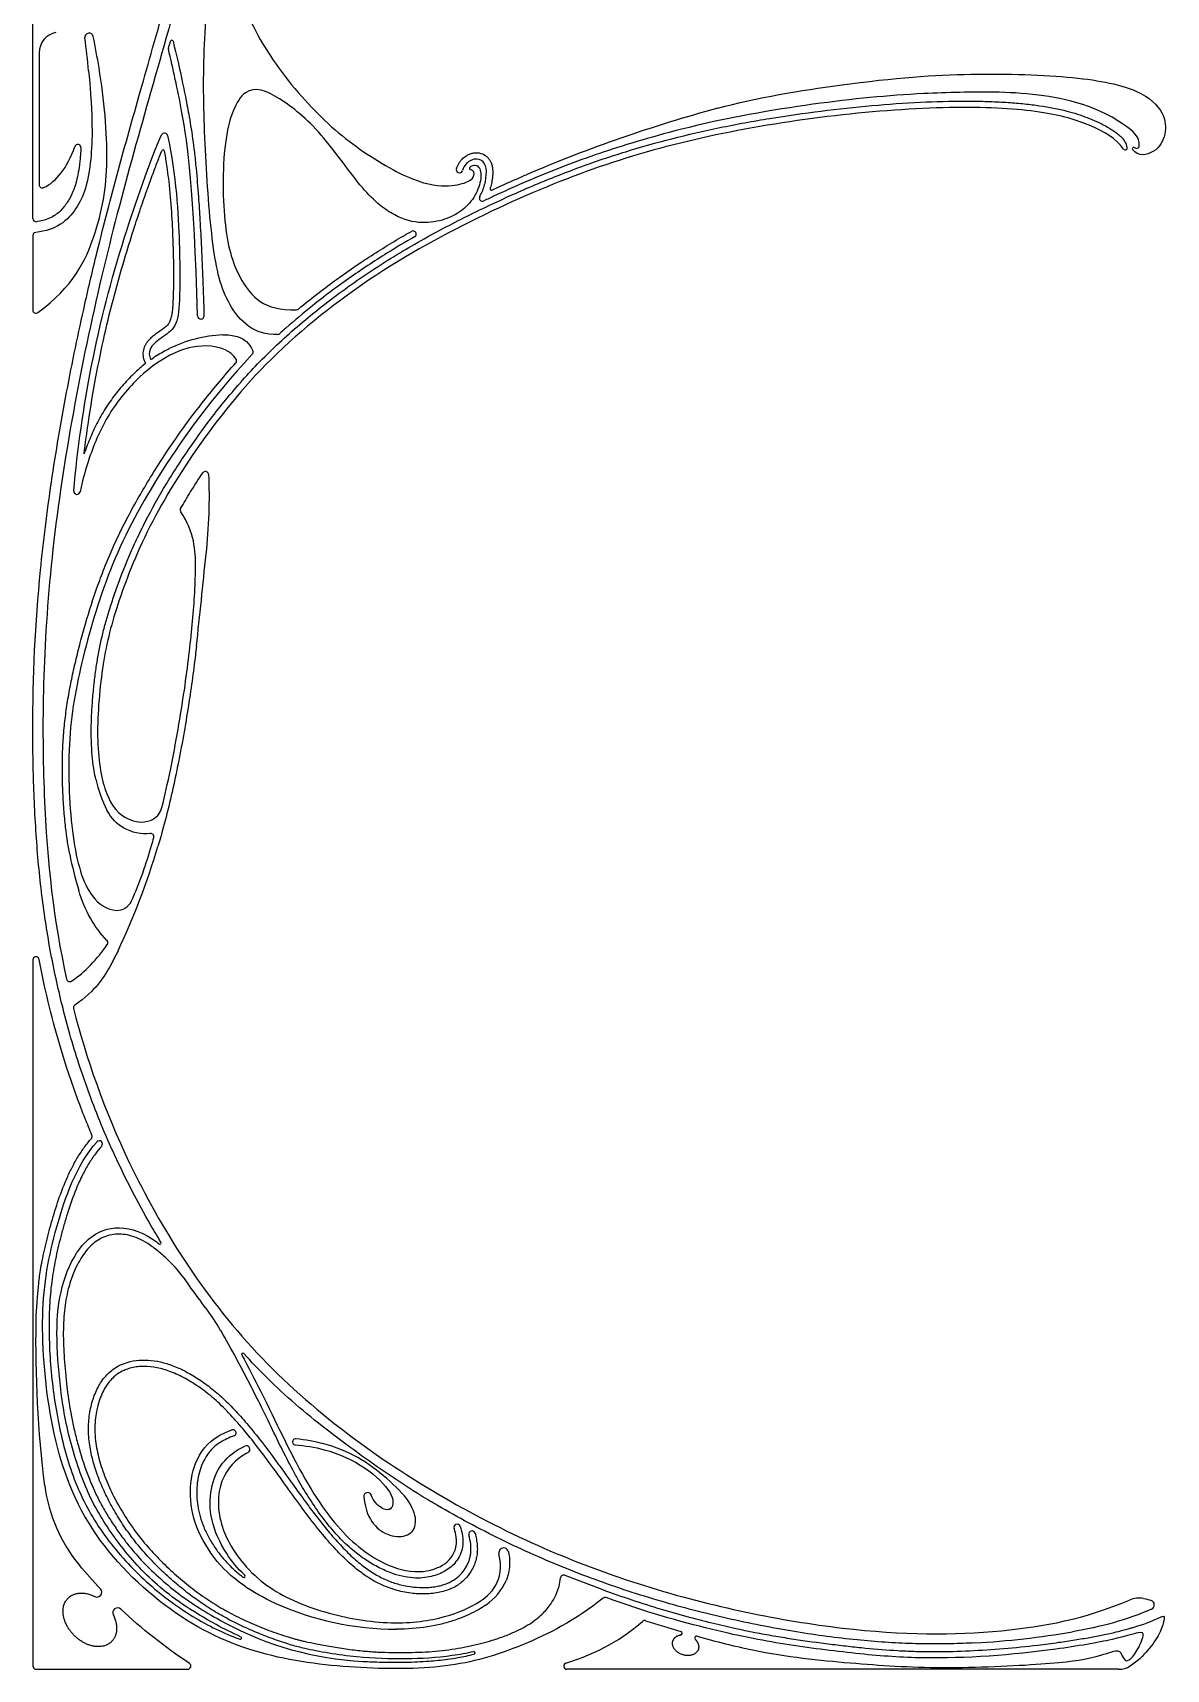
# Model space of a CAD drawing. Header units: millimetres. Extents: x -100 to 100, y -104 to 91.
# Drawn here: x -53.48 to -30.51, y 33.56 to 66.72 of the extents above; entities that cross this region are included whole.
import ezdxf

# ---------------------------------------------------------------- set-up
doc = ezdxf.new("R2010")
doc.units = ezdxf.units.MM
doc.header["$MEASUREMENT"] = 0
doc.layers.add('Layer 03', color=5, linetype='Continuous')

msp = doc.modelspace()

# ---------------------------------------------------------------- linework, layer by layer
at = {"layer": 'Layer 03'}
for p, q in [((-53.481, 62.959), (-53.481, 72.735)), ((-53.352, 66.317), (-53.352, 63.644)), ((-50.917, 64.204), (-50.866, 64.334)), ((-50.816, 64.329), (-50.794, 64.191)), ((-53.481, 62.613), (-53.481, 61.105)), ((-53.481, 47.933), (-53.481, 33.622)), ((-42.699, 35.463), (-41.947, 35.178)), ((-53.416, 33.557), (-50.341, 33.557)), ((-31.472, 33.557), (-42.657, 33.557))]:
    msp.add_line(p, q, dxfattribs=at)
for centre, radius, start, end in [((-52.929, 66.317), 0.423, 101.4645, 180), ((-52.339, 66.632), 0.0863, 11.2984, 187.6142), ((-69.432, 64.347), 17.158, 5.3597, 7.6135), ((-50.707, 66.397), 0.0258, 164.1396, 193.5051), ((-50.664, 66.548), 0.0258, 13.7485, 164.1606), ((-31.829, 36.596), 29.636, 105.1945, 113.1445), ((-50.812, 64.626), 0.0645, 12.5198, 156.3453), ((-52.568, 64.397), 0.0645, 356.6588, 160.7657), ((-50.842, 64.324), 0.0258, 9.4437, 158.4768), ((-31.709, 64.308), 0.419, 12.8261, 47.9699), ((-31.341, 64.392), 0.0409, 216.1728, 12.8261), ((-31.175, 64.372), 0.0258, 64.2256, 218.3202), ((-44.835, 63.951), 0.0645, 159.6091, 339.6091), ((-44.608, 63.977), 0.0258, 131.8819, 261.9025), ((-53.287, 63.644), 0.0645, 180, 294.9913), ((-44.367, 63.375), 0.0645, 150.8189, 295.4156), ((-44.188, 63.558), 0.0258, 162.321, 294.8777), ((-53.416, 62.959), 0.0645, 180, 276.8569), ((-45.776, 62.643), 0.0645, 299.6726, 119.6739), ((-53.416, 62.613), 0.0645, 95.2871, 180), ((-53.416, 61.105), 0.0645, 180, 306.145), ((-48.14, 61.175), 0.0645, 272.5278, 309.6833), ((-50.075, 60.987), 0.0645, 181.8216, 1.8216), ((-49.49, 57.779), 2.825, 92.8874, 115.7137), ((-48.519, 60.674), 0.0645, 273.0928, 312.3654), ((-49.415, 60.075), 0.0645, 318.216, 33.9192), ((-49.08, 60.251), 0.0645, 317.1421, 23.3889), ((-49.983, 57.768), 0.0645, 2.8794, 146.4998), ((-52.585, 57.433), 0.0645, 175.0371, 348.349), ((-50.428, 57.05), 0.0645, 150.1002, 214.3669), ((-202.696, 71.114), 153.457, 353.70618, 354.4061), ((-49.592, 52.183), 2.676, 192.7202, 206.9825), ((-51.232, 51.114), 0.378, 290.9103, 346.0936), ((-51.089, 50.43), 0.0645, 344.0272, 98.8309), ((-64.95, 54.375), 14.604, 334.6393, 343.5265), ((-45.161, 51.582), 7.72, 191.2616, 196.8479), ((-51.775, 49.262), 0.325, 267.9154, 335.7423), ((-52.022, 48.285), 0.0645, 325.2383, 44.824), ((-53.416, 47.933), 0.0645, 10.8566, 180), ((-52.733, 47.557), 0.0645, 192.3992, 302.81), ((-52.593, 46.965), 0.0645, 124.3374, 194.306), ((-52.341, 44.357), 0.0645, 318.5508, 22.8794), ((-52.132, 44.204), 0.0645, 317.8753, 137.8747), ((-50.905, 42.199), 0.0258, 232.3717, 31.3527), ((-52.698, 39.791), 2.843, 34.7853, 46.8816), ((-53.447, 38.255), 4.352, 29.8747, 37.2655), ((-49.225, 39.939), 0.0258, 42.3933, 208.5789), ((-49.425, 38.348), 0.0645, 290.1647, 110.1647), ((-48.155, 38.165), 0.0616, 84.9835, 266.2745), ((-49.152, 38.015), 0.0731, 297.3064, 114.6114), ((-50.113, 37.678), 3.149, 187.2848, 219.7075), ((-46.694, 37.059), 0.0792, 19.9206, 186.7036), ((-44.882, 36.434), 0.0645, 20.4834, 200.4834), ((-44.58, 36.296), 0.0645, 15.3111, 195.3111), ((-43.938, 35.919), 0.0986, 12.5198, 193.9144), ((-52.179, 35.118), 0.0971, 243.4707, 43.4236), ((-49.201, 35.444), 0.0258, 232.7955, 46.5772), ((-44.998, 35.859), 1.221, 304.8813, 336.0727), ((-42.722, 35.403), 0.0645, 69.2621, 173.9176), ((-46.112, 40.369), 6, 245.7736, 270), ((-41.883, 34.948), 0.0645, 69.8125, 128.8524), ((-31.057, 34.492), 0.507, 80.1162, 112.7917), ((-30.848, 34.863), 0.0957, 293.7862, 70.2988), ((-51.764, 34.704), 0.0976, 46.7627, 206.5293), ((-46.445, 40.349), 6.641, 241.7251, 266.9756), ((-41.083, 34.481), 0.0645, 72.554, 132.4845), ((-32.091, 37.702), 3.418, 285.4091, 295.5499), ((-49.278, 34.193), 0.0258, 249.5918, 65.8157), ((-40.362, 34.287), 0.0387, 280.1264, 73.5342), ((-40.029, 34.191), 0.0387, 74.2636, 227.6166), ((-35.337, 51.306), 17.24, 273.1571, 279.7724), ((-44.542, 33.888), 0.0258, 283.5961, 102.6427), ((-53.416, 33.622), 0.0645, 180, 270), ((-50.341, 33.622), 0.0645, 270, 56.4939), ((-42.657, 33.622), 0.0645, 106.9273, 270), ((-31.472, 33.988), 0.43, 270.0001, 302.1511)]:
    msp.add_arc(centre, radius, start, end, dxfattribs=at)
for points, knots in [([(-48.515, 60.61), (-49, 60.584), (-49.588, 61.186), (-49.849, 62.285), (-50, 64.392), (-50.045, 66.235), (-49.874, 68.188), (-49.714, 68.845), (-49.495, 68.845), (-49.392, 67.969), (-49.084, 66.798), (-48.046, 65.363), (-46.951, 64.372), (-45.692, 63.654), (-45.006, 63.593), (-44.62, 63.707), (-44.524, 63.814), (-44.537, 63.941), (-44.612, 63.951)], [865.902495, 865.902495, 865.902495, 865.902495, 870.118887, 874.402447, 878.686007, 882.969567, 887.253127, 891.536688, 895.820248, 900.103808, 904.387368, 908.670928, 912.954488, 917.238049, 921.521609, 925.805169, 930.088729, 933.637416, 933.637416, 933.637416, 933.637416]), ([(-50.388, 68.004), (-50.517, 67.542), (-51.13, 65.361), (-52.175, 61.805), (-53.26, 55.928), (-53.325, 51.041), (-53.057, 48.731), (-52.796, 47.543)], [10218.896807, 10218.896807, 10218.896807, 10218.896807, 10222.219231, 10234.656303, 10247.093376, 10259.530449, 10271.933503, 10271.933503, 10271.933503, 10271.933503]), ([(-50.883, 42.212), (-50.954, 42.329), (-51.293, 42.901), (-51.702, 43.694), (-52.094, 44.589), (-52.335, 45.207), (-52.547, 45.818), (-52.73, 46.421), (-52.883, 46.997), (-53.015, 47.566), (-53.168, 48.328), (-53.318, 49.329), (-53.409, 50.359), (-53.453, 51.207), (-53.475, 51.883), (-53.493, 53.424), (-53.416, 55.048), (-53.228, 56.72), (-53.105, 57.618), (-52.961, 58.527), (-52.798, 59.436), (-52.619, 60.337), (-52.414, 61.289), (-52.132, 62.486), (-51.757, 63.92), (-51.371, 65.29), (-51.083, 66.299), (-50.865, 67.068), (-50.731, 67.543), (-50.649, 67.837)], [10114.812229, 10114.812229, 10114.812229, 10114.812229, 10116.399305, 10122.547362, 10125.178626, 10127.757385, 10130.261652, 10132.701389, 10135.085887, 10137.186182, 10139.495605, 10144.128169, 10148.955685, 10151.51087, 10153.999132, 10156.831775, 10169.434275, 10172.876046, 10176.402802, 10179.979974, 10183.572542, 10187.145103, 10190.661977, 10194.899127, 10201.448481, 10207.900654, 10211.452949, 10213.644912, 10217.196592, 10217.196592, 10217.196592, 10217.196592]), ([(-53.378, 61.053), (-52.657, 61.58), (-52.145, 62.664), (-51.91, 64.038), (-52.051, 65.579), (-52.213, 66.438), (-52.255, 66.648)], [317.104512, 317.104512, 317.104512, 317.104512, 323.940754, 331.091473, 338.242191, 340.57967, 340.57967, 340.57967, 340.57967]), ([(-50.14, 60.985), (-50.223, 63.607), (-50.39, 64.871), (-50.635, 65.989), (-50.732, 66.391)], [208.962928, 208.962928, 208.962928, 208.962928, 216.113646, 220.3137, 220.3137, 220.3137, 220.3137]), ([(-50.639, 66.555), (-50.569, 66.269), (-50.47, 65.842), (-50.371, 65.349), (-50.318, 65.061), (-50.263, 64.741), (-50.213, 64.374), (-50.162, 63.893), (-50.125, 63.434), (-50.091, 62.899), (-50.062, 62.342), (-50.034, 61.696), (-50.018, 61.235), (-50.011, 60.989)], [186.409823, 186.409823, 186.409823, 186.409823, 189.782111, 191.517211, 192.260374, 193.186148, 195.300532, 196.572798, 198.812538, 200.656863, 202.808471, 205.310844, 208.17753, 208.17753, 208.17753, 208.17753]), ([(-52.349, 65.95), (-52.259, 64.997), (-52.286, 63.905), (-52.53, 63.129), (-53.004, 62.716), (-53.422, 62.678)], [292.454323, 292.454323, 292.454323, 292.454323, 297.414793, 304.020235, 310.336673, 310.336673, 310.336673, 310.336673]), ([(-39.597, 65.196), (-38.816, 65.408), (-36.479, 65.786), (-34.454, 65.919), (-32.256, 65.85), (-30.992, 65.576), (-30.531, 65.097), (-30.5, 64.659), (-30.708, 64.281), (-31.077, 64.206), (-31.196, 64.356)], [805.507325, 805.507325, 805.507325, 805.507325, 809.314561, 815.103336, 820.892112, 826.680887, 832.469662, 838.258437, 844.047212, 849.580798, 849.580798, 849.580798, 849.580798]), ([(-44.625, 63.996), (-44.54, 64.072), (-44.399, 64.011), (-44.385, 63.74), (-44.523, 63.372), (-44.796, 63.093), (-45.108, 62.934), (-45.589, 62.837), (-46.133, 62.976), (-46.76, 63.45), (-47.64, 64.752), (-48.502, 65.45), (-49.219, 65.744), (-49.657, 64.615), (-49.62, 62.654), (-49.328, 61.709), (-48.8, 61.081), (-48.137, 61.11)], [933.864345, 933.864345, 933.864345, 933.864345, 936.721513, 940.033231, 943.34495, 946.656668, 949.968386, 953.280104, 956.591822, 959.90354, 963.215258, 966.526977, 969.838695, 973.150413, 976.462131, 979.773849, 983.049856, 983.049856, 983.049856, 983.049856]), ([(-31.164, 64.396), (-31.074, 64.352), (-31.015, 64.567), (-31.73, 65.219), (-32.995, 65.481), (-34.091, 65.533), (-35.682, 65.499), (-37.556, 65.319), (-39.702, 64.955), (-41.269, 64.514), (-41.996, 64.283), (-42.702, 64.028), (-43.286, 63.791), (-43.756, 63.586), (-44.074, 63.442), (-44.269, 63.35), (-44.339, 63.316)], [849.849743, 849.849743, 849.849743, 849.849743, 850.252476, 851.562259, 858.637012, 863.034086, 869.323594, 878.681419, 888.003169, 890.971, 893.915832, 896.873885, 899.692244, 901.244516, 902.843449, 903.751324, 903.751324, 903.751324, 903.751324]), ([(-52.203, 51.594), (-52.215, 51.648), (-52.242, 51.786), (-52.273, 52.016), (-52.293, 52.291), (-52.298, 52.587), (-52.289, 52.897), (-52.269, 53.214), (-52.239, 53.529), (-52.201, 53.826), (-52.156, 54.109), (-52.102, 54.379), (-52.037, 54.652), (-51.959, 54.929), (-51.867, 55.218), (-51.721, 55.641), (-51.544, 56.086), (-51.334, 56.549), (-51.082, 57.051), (-50.713, 57.695), (-50.199, 58.472), (-49.607, 59.259), (-49.043, 59.899), (-48.537, 60.4), (-47.976, 60.904), (-47.216, 61.503), (-46.248, 62.154), (-45.249, 62.725), (-44.415, 63.143), (-43.764, 63.442), (-43.147, 63.711), (-42.386, 64.012), (-41.465, 64.323), (-40.523, 64.587), (-39.548, 64.811), (-38.538, 64.996), (-37.51, 65.144), (-36.491, 65.253), (-35.518, 65.321), (-34.752, 65.343), (-34.19, 65.335), (-33.814, 65.319), (-33.47, 65.294), (-33.062, 65.248), (-32.694, 65.184), (-32.367, 65.095), (-32.161, 65.025), (-31.969, 64.948), (-31.785, 64.862), (-31.633, 64.775), (-31.515, 64.693), (-31.455, 64.643), (-31.429, 64.619)], [10467.991157, 10467.991157, 10467.991157, 10467.991157, 10468.638609, 10469.621435, 10470.690924, 10471.845238, 10473.060913, 10474.304653, 10475.541864, 10476.737251, 10477.784037, 10478.870096, 10479.945753, 10481.047652, 10482.21214, 10483.469217, 10486.258782, 10487.780339, 10489.379964, 10492.784011, 10496.41137, 10500.215715, 10504.224212, 10506.324428, 10508.4965, 10512.994421, 10517.566687, 10522.06091, 10526.365724, 10528.413812, 10530.389536, 10534.194464, 10537.925596, 10541.695717, 10545.565265, 10549.566083, 10553.62677, 10557.644152, 10561.481333, 10564.977587, 10566.555619, 10568.014147, 10569.351953, 10570.567924, 10572.789506, 10573.683002, 10574.51719, 10575.312488, 10576.093694, 10576.867949, 10577.352846, 10577.766741, 10577.766741, 10577.766741, 10577.766741]), ([(-31.374, 64.368), (-31.531, 64.582), (-32.028, 64.869), (-32.953, 65.145), (-34.662, 65.252), (-37.053, 65.098), (-39.54, 64.715), (-41.752, 64.136), (-43.842, 63.305), (-46.267, 62.069), (-48.527, 60.362), (-50.058, 58.526), (-51.19, 56.677), (-51.815, 55.055), (-52.091, 53.925), (-52.22, 52.296), (-52.016, 51.198), (-51.642, 50.772), (-51.254, 50.7), (-51.096, 50.761)], [10579.19603, 10579.19603, 10579.19603, 10579.19603, 10585.696988, 10592.606165, 10599.515343, 10606.42452, 10613.333698, 10620.242875, 10627.152053, 10634.06123, 10640.970407, 10647.879585, 10654.788762, 10661.69794, 10668.607117, 10675.516295, 10682.425472, 10689.33465, 10694.175366, 10694.175366, 10694.175366, 10694.175366]), ([(-52.504, 64.394), (-52.506, 64.348), (-52.512, 64.269), (-52.523, 64.153), (-52.539, 64.017), (-52.564, 63.856), (-52.603, 63.685), (-52.65, 63.539), (-52.707, 63.41), (-52.763, 63.314), (-52.811, 63.243), (-52.862, 63.177), (-52.931, 63.101), (-53.028, 63.024), (-53.143, 62.96), (-53.272, 62.917), (-53.364, 62.9), (-53.408, 62.895)], [1202.645773, 1202.645773, 1202.645773, 1202.645773, 1203.181075, 1203.563422, 1203.999977, 1204.779056, 1205.44997, 1206.037028, 1206.569843, 1207.081935, 1207.331592, 1207.573099, 1208.045659, 1208.516949, 1209.012948, 1209.569295, 1210.094143, 1210.094143, 1210.094143, 1210.094143]), ([(-52.65, 57.439), (-52.577, 58.276), (-52.292, 60.207), (-51.728, 62.342), (-51.117, 64.091), (-50.871, 64.652)], [10347.085253, 10347.085253, 10347.085253, 10347.085253, 10356.136657, 10366.870876, 10375.610886, 10375.610886, 10375.610886, 10375.610886]), ([(-50.749, 64.64), (-50.572, 63.842), (-50.487, 62.167), (-50.505, 61.226), (-50.551, 60.747), (-50.896, 60.536), (-51.126, 60.347), (-51.126, 60.175), (-51.092, 60.099)], [10376.238444, 10376.238444, 10376.238444, 10376.238444, 10379.368523, 10382.740777, 10386.113031, 10389.485285, 10392.857538, 10395.164758, 10395.164758, 10395.164758, 10395.164758]), ([(-52.441, 58.192), (-52.414, 58.406), (-52.343, 58.926), (-52.209, 59.73), (-52.034, 60.589), (-51.832, 61.411), (-51.623, 62.14), (-51.435, 62.741), (-51.278, 63.215), (-51.143, 63.601), (-51.023, 63.931), (-50.95, 64.121), (-50.917, 64.204)], [312.461441, 312.461441, 312.461441, 312.461441, 314.968168, 318.564113, 321.938583, 325.162452, 328.401383, 330.763082, 332.490749, 334.200732, 335.523577, 336.567581, 336.567581, 336.567581, 336.567581]), ([(-50.794, 64.191), (-50.79, 64.169), (-50.751, 63.929), (-50.697, 63.49), (-50.662, 62.981), (-50.646, 62.612), (-50.636, 62.31), (-50.629, 61.995), (-50.628, 61.681), (-50.633, 61.466), (-50.638, 61.324), (-50.644, 61.209), (-50.651, 61.099), (-50.665, 61.001), (-50.679, 60.941), (-50.692, 60.898), (-50.709, 60.862), (-50.735, 60.819), (-50.771, 60.78), (-50.824, 60.734), (-50.89, 60.686), (-50.972, 60.63), (-51.051, 60.571), (-51.111, 60.517), (-51.154, 60.469), (-51.186, 60.425), (-51.214, 60.376), (-51.234, 60.323), (-51.251, 60.245), (-51.248, 60.163), (-51.226, 60.083), (-51.209, 60.043), (-51.197, 60.019)], [286.627575, 286.627575, 286.627575, 286.627575, 286.891597, 289.450245, 291.781888, 292.823047, 293.752926, 295.298974, 296.491122, 297.413211, 297.801897, 298.151816, 298.747809, 299.091858, 299.293725, 299.46645, 299.616478, 299.756475, 300.05508, 300.224522, 300.581509, 300.989943, 301.387514, 301.726367, 301.93169, 302.141754, 302.35737, 302.579845, 302.808353, 303.279845, 303.52384, 303.77685, 303.77685, 303.77685, 303.77685]), ([(-44.895, 63.974), (-44.893, 63.98), (-44.876, 64.024), (-44.846, 64.082), (-44.8, 64.143), (-44.754, 64.192), (-44.703, 64.23), (-44.64, 64.262), (-44.579, 64.284), (-44.506, 64.295), (-44.413, 64.289), (-44.327, 64.255), (-44.259, 64.198), (-44.22, 64.147), (-44.191, 64.089), (-44.171, 64.028), (-44.161, 63.96), (-44.158, 63.892), (-44.162, 63.824), (-44.169, 63.758), (-44.183, 63.676), (-44.199, 63.612), (-44.212, 63.571), (-44.213, 63.566)], [910.792758, 910.792758, 910.792758, 910.792758, 910.870354, 911.340566, 911.55457, 911.756342, 912.123926, 912.28907, 912.574376, 912.868201, 913.151051, 913.651796, 913.914936, 914.176981, 914.400101, 914.661316, 914.926213, 915.190417, 915.453994, 915.71534, 915.96982, 916.419978, 916.475825, 916.475825, 916.475825, 916.475825]), ([(-44.423, 63.406), (-44.411, 63.429), (-44.359, 63.53), (-44.301, 63.697), (-44.272, 63.992), (-44.37, 64.159), (-44.57, 64.183), (-44.728, 64.055), (-44.775, 63.929)], [904.382246, 904.382246, 904.382246, 904.382246, 904.689031, 905.793624, 906.898216, 908.002808, 909.1074, 910.007347, 910.007347, 910.007347, 910.007347]), ([(-44.178, 63.535), (-44.14, 63.552), (-43.983, 63.624), (-43.75, 63.729), (-43.554, 63.814), (-43.478, 63.847)], [786.593929, 786.593929, 786.593929, 786.593929, 787.078383, 788.597492, 789.565147, 789.565147, 789.565147, 789.565147]), ([(-48.099, 61.125), (-47.955, 61.244), (-47.702, 61.446), (-47.261, 61.775), (-46.831, 62.072), (-46.392, 62.354), (-46.072, 62.547), (-45.877, 62.66), (-45.808, 62.699)], [983.211977, 983.211977, 983.211977, 983.211977, 985.274916, 986.992978, 989.633855, 991.369665, 993.07562, 993.999397, 993.999397, 993.999397, 993.999397]), ([(-45.745, 62.587), (-45.933, 62.48), (-46.385, 62.211), (-46.952, 61.836), (-47.451, 61.475), (-47.879, 61.143), (-48.219, 60.858), (-48.435, 60.664), (-48.475, 60.627)], [852.672693, 852.672693, 852.672693, 852.672693, 855.18939, 858.790356, 860.578373, 862.350897, 865.09145, 865.731136, 865.731136, 865.731136, 865.731136]), ([(-49.361, 60.111), (-49.476, 60.282), (-49.926, 60.439), (-50.618, 60.284), (-51.326, 59.795), (-51.973, 59.01), (-52.311, 58.223), (-52.469, 57.68), (-52.522, 57.42)], [10326.453045, 10326.453045, 10326.453045, 10326.453045, 10329.278968, 10332.938612, 10336.598256, 10340.2579, 10343.917545, 10346.329037, 10346.329037, 10346.329037, 10346.329037]), ([(-49.632, 60.601), (-49.522, 60.606), (-49.259, 60.574), (-49.089, 60.435), (-49.021, 60.277)], [10401.23394, 10401.23394, 10401.23394, 10401.23394, 10402.482096, 10404.537159, 10404.537159, 10404.537159, 10404.537159]), ([(-49.033, 60.207), (-49.884, 59.29), (-50.97, 57.765), (-51.918, 55.989), (-52.506, 54.019), (-52.806, 52.367), (-52.705, 50.308), (-52.388, 49.211), (-51.971, 48.945), (-51.787, 48.938)], [10404.826215, 10404.826215, 10404.826215, 10404.826215, 10412.098891, 10419.450218, 10426.801544, 10434.152871, 10441.504198, 10448.855524, 10453.997487, 10453.997487, 10453.997487, 10453.997487]), ([(-51.092, 60.099), (-51.084, 60.105), (-50.993, 60.17), (-50.868, 60.248), (-50.747, 60.309), (-50.716, 60.325)], [10395.164758, 10395.164758, 10395.164758, 10395.164758, 10395.289652, 10396.466859, 10396.870195, 10396.870195, 10396.870195, 10396.870195]), ([(-52.732, 50.074), (-52.75, 50.167), (-52.781, 50.347), (-52.82, 50.651), (-52.852, 50.99), (-52.875, 51.373), (-52.884, 51.764), (-52.878, 52.154), (-52.856, 52.535), (-52.817, 52.905), (-52.762, 53.268), (-52.694, 53.629), (-52.611, 53.994), (-52.518, 54.367), (-52.376, 54.883), (-52.21, 55.402), (-52.016, 55.919), (-51.852, 56.304), (-51.671, 56.687), (-51.397, 57.213), (-51.072, 57.759), (-50.704, 58.326), (-50.377, 58.792), (-49.94, 59.369), (-49.591, 59.781), (-49.367, 60.032)], [10283.935755, 10283.935755, 10283.935755, 10283.935755, 10285.030802, 10286.063981, 10287.496362, 10288.995631, 10290.52464, 10292.04648, 10293.526362, 10294.961071, 10296.374633, 10297.791211, 10299.234069, 10300.724998, 10302.266984, 10305.45072, 10307.066449, 10308.684078, 10310.317333, 10311.993336, 10315.581067, 10317.706815, 10319.852476, 10322.2008, 10326.122727, 10326.122727, 10326.122727, 10326.122727]), ([(-51.197, 60.019), (-51.238, 59.987), (-51.362, 59.883), (-51.562, 59.689), (-51.787, 59.429), (-51.958, 59.192), (-52.08, 58.994), (-52.192, 58.791), (-52.315, 58.53), (-52.399, 58.31), (-52.439, 58.197), (-52.441, 58.192)], [303.77685, 303.77685, 303.77685, 303.77685, 304.373984, 305.668744, 307.01179, 308.373523, 309.052122, 309.725202, 311.064146, 312.408917, 312.461441, 312.461441, 312.461441, 312.461441]), ([(-50.484, 57.082), (-50.42, 57.192), (-50.275, 57.436), (-50.123, 57.674), (-50.037, 57.803)], [9227.144478, 9227.144478, 9227.144478, 9227.144478, 9228.628501, 9230.434374, 9230.434374, 9230.434374, 9230.434374]), ([(-50.864, 51.023), (-50.803, 51.269), (-50.63, 52.038), (-50.384, 53.479), (-50.239, 54.753), (-50.16, 55.847), (-50.202, 56.606), (-50.481, 57.013)], [10695.58837, 10695.58837, 10695.58837, 10695.58837, 10698.39483, 10704.164711, 10709.934593, 10715.704475, 10721.184046, 10721.184046, 10721.184046, 10721.184046]), ([(-50.165, 54.291), (-50.178, 54.168), (-50.214, 53.864), (-50.283, 53.363), (-50.374, 52.779), (-50.482, 52.169), (-50.604, 51.563), (-50.74, 50.975), (-50.857, 50.535), (-50.928, 50.291), (-50.945, 50.233)], [9244.477703, 9244.477703, 9244.477703, 9244.477703, 9245.926899, 9248.029917, 9250.360322, 9252.807688, 9255.228616, 9257.55249, 9259.823325, 9260.517452, 9260.517452, 9260.517452, 9260.517452]), ([(-51.099, 50.494), (-51.282, 50.465), (-51.656, 50.57), (-51.888, 50.794), (-51.977, 50.969)], [10460.958382, 10460.958382, 10460.958382, 10460.958382, 10463.268824, 10465.408429, 10465.408429, 10465.408429, 10465.408429]), ([(-51.479, 49.129), (-51.308, 49.508), (-51.166, 49.934), (-51.042, 50.36), (-51.027, 50.412)], [10455.487221, 10455.487221, 10455.487221, 10455.487221, 10459.845905, 10460.457457, 10460.457457, 10460.457457, 10460.457457]), ([(-51.753, 48.119), (-51.795, 48.03), (-51.979, 47.671), (-52.206, 47.307), (-52.629, 47.018)], [9269.299604, 9269.299604, 9269.299604, 9269.299604, 9270.636012, 9274.830792, 9274.830792, 9274.830792, 9274.830792]), ([(-52.282, 44.382), (-52.328, 44.492), (-52.499, 44.909), (-52.762, 45.63), (-53.032, 46.527), (-53.221, 47.296), (-53.318, 47.762), (-53.353, 47.945)], [1056.211233, 1056.211233, 1056.211233, 1056.211233, 1057.608251, 1061.446583, 1065.128969, 1068.500497, 1070.662614, 1070.662614, 1070.662614, 1070.662614]), ([(-52.655, 46.949), (-52.398, 45.941), (-51.611, 43.665), (-49.187, 39.778), (-45.137, 36.833), (-41.125, 35.11), (-36.884, 34.249), (-33.885, 34.249), (-32.169, 34.576), (-31.254, 34.96)], [9275.136087, 9275.136087, 9275.136087, 9275.136087, 9285.550656, 9297.987728, 9310.424801, 9322.861873, 9335.298945, 9347.736017, 9358.948844, 9358.948844, 9358.948844, 9358.948844]), ([(-53.236, 37.278), (-53.374, 38.356), (-53.44, 39.791), (-53.403, 41.004), (-53.326, 41.663), (-53.235, 42.113), (-53.118, 42.564), (-52.981, 43.026), (-52.836, 43.412), (-52.694, 43.715), (-52.573, 43.935), (-52.44, 44.136), (-52.342, 44.259), (-52.293, 44.314)], [1154.761453, 1154.761453, 1154.761453, 1154.761453, 1199.490841, 1207.975231, 1209.760408, 1211.510765, 1213.308276, 1215.177866, 1217.118168, 1218.095001, 1219.068925, 1220.037009, 1220.896468, 1220.896468, 1220.896468, 1220.896468]), ([(-41.924, 34.999), (-42.485, 34.547), (-43.653, 33.959), (-45.045, 33.557), (-46.941, 33.557), (-48.891, 33.798), (-50.712, 34.627), (-52.452, 36.369), (-53.159, 38.401), (-53.362, 40.861), (-53.064, 42.432), (-52.597, 43.785), (-52.179, 44.247)], [9942.637551, 9942.637551, 9942.637551, 9942.637551, 9949.972392, 9957.84416, 9965.715928, 9973.587697, 9981.459465, 9989.331233, 9997.203001, 10005.074769, 10012.946538, 10020.654725, 10020.654725, 10020.654725, 10020.654725]), ([(-52.084, 44.161), (-52.129, 44.111), (-52.224, 43.994), (-52.353, 43.8), (-52.484, 43.561), (-52.633, 43.23), (-52.753, 42.886), (-52.849, 42.561), (-52.935, 42.249), (-53.026, 41.867), (-53.104, 41.4), (-53.148, 40.908), (-53.156, 40.375), (-53.13, 39.801), (-53.07, 39.204), (-52.976, 38.607), (-52.847, 38.028), (-52.674, 37.476), (-52.448, 36.949), (-52.159, 36.447), (-51.804, 35.974), (-51.399, 35.532), (-50.918, 35.096), (-50.412, 34.724), (-49.89, 34.424), (-49.529, 34.261), (-49.327, 34.183), (-49.287, 34.168)], [10021.440122, 10021.440122, 10021.440122, 10021.440122, 10022.22601, 10023.180657, 10024.158882, 10025.390971, 10027.398147, 10028.382931, 10029.33727, 10031.160486, 10032.955654, 10034.833398, 10036.900701, 10039.156775, 10041.512978, 10043.879222, 10046.176728, 10048.404445, 10050.604466, 10052.831097, 10055.131613, 10057.473719, 10059.795925, 10062.668538, 10064.765123, 10066.790808, 10067.280245, 10067.280245, 10067.280245, 10067.280245]), ([(-49.268, 34.216), (-49.617, 34.373), (-50.468, 34.852), (-51.247, 35.487), (-51.969, 36.386), (-52.464, 37.283), (-52.823, 38.495), (-52.961, 39.555), (-53.022, 40.654), (-52.86, 41.543), (-52.448, 42.286), (-51.833, 42.583), (-51.291, 42.449), (-50.961, 42.21), (-50.921, 42.178)], [10067.587814, 10067.587814, 10067.587814, 10067.587814, 10070.207519, 10074.579714, 10078.95191, 10083.324105, 10087.696301, 10092.068496, 10096.440692, 10100.812887, 10105.185082, 10109.557278, 10113.929473, 10114.534755, 10114.534755, 10114.534755, 10114.534755]), ([(-50.755, 41.867), (-50.815, 41.923), (-50.942, 42.035), (-51.137, 42.181), (-51.333, 42.289), (-51.515, 42.353), (-51.684, 42.38), (-51.842, 42.374), (-51.99, 42.34), (-52.128, 42.277), (-52.257, 42.188), (-52.376, 42.069), (-52.484, 41.924), (-52.581, 41.756), (-52.68, 41.537), (-52.78, 41.226), (-52.838, 40.892), (-52.86, 40.575), (-52.864, 40.319), (-52.855, 40.053), (-52.838, 39.782), (-52.814, 39.508), (-52.775, 39.14), (-52.719, 38.77), (-52.639, 38.394), (-52.54, 38.008), (-52.42, 37.629), (-52.277, 37.27), (-52.16, 37.02), (-52.032, 36.783), (-51.89, 36.553), (-51.735, 36.326), (-51.509, 36.025), (-51.196, 35.662), (-50.58, 35.091), (-49.978, 34.709), (-49.591, 34.501)], [9507.986649, 9507.986649, 9507.986649, 9507.986649, 9508.943765, 9509.953732, 9510.809802, 9511.543051, 9512.190985, 9512.792043, 9513.371568, 9513.949957, 9514.549188, 9515.19249, 9515.894308, 9516.648309, 9517.441956, 9518.68916, 9520.439205, 9521.376856, 9522.375005, 9523.415385, 9524.473345, 9525.539421, 9526.609085, 9528.773642, 9529.899875, 9531.072811, 9533.409066, 9534.513285, 9535.575281, 9536.612262, 9537.6508, 9538.714791, 9539.806563, 9542.028594, 9546.703741, 9551.011501, 9551.011501, 9551.011501, 9551.011501]), ([(-49.984, 40.891), (-50.08, 41.018), (-50.208, 41.192), (-50.332, 41.368), (-50.363, 41.413)], [9503.155062, 9503.155062, 9503.155062, 9503.155062, 9505.014818, 9505.659631, 9505.659631, 9505.659631, 9505.659631]), ([(-44.822, 36.457), (-44.798, 36.392), (-44.763, 36.266), (-44.759, 36.08), (-44.799, 35.912), (-44.874, 35.771), (-44.973, 35.655), (-45.088, 35.565), (-45.22, 35.496), (-45.37, 35.444), (-45.539, 35.41), (-45.732, 35.401), (-45.948, 35.426), (-46.184, 35.491), (-46.438, 35.598), (-46.703, 35.748), (-46.928, 35.912), (-47.155, 36.109), (-47.38, 36.342), (-47.634, 36.659), (-47.874, 37.01), (-48.065, 37.33), (-48.256, 37.678), (-48.451, 38.059), (-48.693, 38.554), (-48.922, 39.025), (-49.145, 39.463), (-49.384, 39.913), (-49.563, 40.231), (-49.673, 40.423)], [9468.745994, 9468.745994, 9468.745994, 9468.745994, 9469.548177, 9470.254831, 9470.893314, 9471.539892, 9472.099796, 9472.657998, 9473.229545, 9473.830967, 9474.494239, 9475.234256, 9476.066049, 9477.011214, 9478.078291, 9479.262178, 9480.556864, 9481.305596, 9482.756081, 9484.320186, 9486.02606, 9487.69243, 9488.653623, 9490.648467, 9492.676634, 9495.05678, 9496.73537, 9498.399401, 9500.978575, 9500.978575, 9500.978575, 9500.978575]), ([(-44.547, 33.913), (-44.688, 33.882), (-45.157, 33.793), (-45.926, 33.758), (-46.922, 33.781), (-47.841, 33.94), (-48.222, 34.042), (-48.569, 34.153), (-48.907, 34.285), (-49.237, 34.428), (-49.551, 34.586), (-49.852, 34.76), (-50.145, 34.955), (-50.432, 35.172), (-50.716, 35.411), (-50.992, 35.674), (-51.255, 35.957), (-51.497, 36.258), (-51.715, 36.575), (-51.901, 36.892), (-52.061, 37.217), (-52.194, 37.544), (-52.294, 37.885), (-52.341, 38.171), (-52.353, 38.397), (-52.348, 38.617), (-52.317, 38.83), (-52.261, 39.033), (-52.208, 39.173), (-52.144, 39.303), (-52.068, 39.422), (-51.982, 39.526), (-51.884, 39.615), (-51.767, 39.695), (-51.604, 39.772), (-51.389, 39.823), (-51.141, 39.829), (-50.889, 39.791), (-50.629, 39.711), (-50.366, 39.591), (-50.103, 39.433), (-49.843, 39.243), (-49.584, 39.016), (-49.328, 38.754), (-49.075, 38.461), (-48.735, 38.033), (-48.396, 37.564), (-48.056, 37.089), (-47.783, 36.717), (-47.52, 36.382), (-47.256, 36.08), (-47.048, 35.87), (-46.881, 35.723), (-46.722, 35.597), (-46.523, 35.465), (-46.276, 35.344), (-46.025, 35.263), (-45.77, 35.219), (-45.559, 35.21), (-45.395, 35.221), (-45.281, 35.238), (-45.175, 35.263), (-45.05, 35.307), (-44.915, 35.381), (-44.786, 35.498), (-44.707, 35.61), (-44.66, 35.704), (-44.632, 35.776), (-44.613, 35.849), (-44.598, 35.954), (-44.601, 36.1), (-44.626, 36.217), (-44.643, 36.279)], [9571.478578, 9571.478578, 9571.478578, 9571.478578, 9573.067702, 9576.581693, 9580.155369, 9584.06222, 9585.451955, 9586.869054, 9588.290156, 9589.691901, 9591.04731, 9592.382605, 9593.736071, 9595.127667, 9596.572467, 9598.054807, 9599.556428, 9601.059989, 9602.551243, 9604.022045, 9605.340642, 9606.753481, 9608.129111, 9609.462192, 9610.114414, 9610.762181, 9612.016684, 9612.618558, 9613.200823, 9613.762417, 9614.299879, 9614.836166, 9615.336684, 9615.823395, 9616.489673, 9617.427394, 9618.375081, 9619.353899, 9620.38073, 9621.541741, 9622.704043, 9623.947244, 9625.279133, 9626.704674, 9628.214243, 9629.781534, 9633.058368, 9634.945565, 9636.566835, 9638.433645, 9639.887089, 9641.236511, 9641.868156, 9642.469937, 9643.597005, 9644.645871, 9645.655095, 9646.659651, 9647.642557, 9648.112904, 9648.562288, 9648.985865, 9649.379703, 9650.099241, 9650.762093, 9651.38876, 9651.690853, 9651.986704, 9652.278903, 9652.575739, 9653.216448, 9653.962659, 9653.962659, 9653.962659, 9653.962659]), ([(-49.247, 39.926), (-49.123, 39.698), (-48.718, 38.929), (-47.965, 37.287), (-47.016, 36.027), (-45.969, 35.482), (-45.308, 35.556), (-44.932, 35.818), (-44.853, 36.172), (-44.943, 36.412)], [9439.592453, 9439.592453, 9439.592453, 9439.592453, 9441.727422, 9446.099618, 9450.471813, 9454.844009, 9459.216204, 9463.5884, 9467.960595, 9467.960595, 9467.960595, 9467.960595]), ([(-34.387, 34.092), (-34.466, 34.088), (-34.714, 34.076), (-35.137, 34.068), (-35.664, 34.075), (-36.213, 34.102), (-36.997, 34.168), (-37.814, 34.277), (-38.659, 34.428), (-39.322, 34.566), (-39.991, 34.725), (-40.89, 34.969), (-41.784, 35.257), (-42.67, 35.595), (-43.334, 35.876), (-43.996, 36.185), (-44.646, 36.518), (-45.183, 36.818), (-45.948, 37.273), (-46.902, 37.934), (-47.967, 38.742), (-48.714, 39.437), (-49.054, 39.79), (-49.205, 39.956)], [9375.736338, 9375.736338, 9375.736338, 9375.736338, 9376.653422, 9378.618156, 9380.656533, 9382.782515, 9385.010308, 9389.811087, 9392.363951, 9394.992736, 9397.678085, 9400.368006, 9405.827685, 9408.595311, 9411.388937, 9414.218303, 9417.093433, 9419.881829, 9421.369523, 9427.444443, 9433.606701, 9436.685932, 9439.302404, 9439.302404, 9439.302404, 9439.302404]), ([(-44.518, 36.313), (-44.507, 36.273), (-44.489, 36.194), (-44.473, 36.076), (-44.47, 35.973), (-44.478, 35.874), (-44.496, 35.78), (-44.529, 35.68), (-44.588, 35.555), (-44.692, 35.405), (-44.836, 35.28), (-44.968, 35.205), (-45.077, 35.159), (-45.197, 35.123), (-45.34, 35.097), (-45.536, 35.08), (-45.792, 35.089), (-46.048, 35.137), (-46.255, 35.203), (-46.463, 35.288), (-46.688, 35.414), (-46.904, 35.573), (-47.117, 35.756), (-47.363, 36.003), (-47.667, 36.356), (-47.978, 36.762), (-48.304, 37.213), (-48.615, 37.649), (-48.923, 38.063), (-49.212, 38.425), (-49.5, 38.752), (-49.792, 39.034), (-50.085, 39.266), (-50.38, 39.453), (-50.67, 39.59), (-50.953, 39.675), (-51.18, 39.7), (-51.353, 39.691), (-51.475, 39.67), (-51.581, 39.638), (-51.686, 39.591), (-51.787, 39.528), (-51.89, 39.437), (-51.978, 39.328), (-52.053, 39.201), (-52.116, 39.057), (-52.161, 38.915), (-52.195, 38.764), (-52.218, 38.596), (-52.226, 38.397), (-52.212, 38.194), (-52.181, 37.997), (-52.121, 37.741), (-52.034, 37.488), (-51.928, 37.242), (-51.81, 36.997), (-51.638, 36.692), (-51.395, 36.334), (-51.117, 35.993), (-50.813, 35.676), (-50.494, 35.388), (-50.167, 35.129), (-49.834, 34.899), (-49.489, 34.697), (-49.127, 34.519), (-48.811, 34.387), (-48.551, 34.292), (-48.389, 34.238), (-48.265, 34.2), (-48.183, 34.176), (-48.108, 34.156), (-48.036, 34.138), (-47.912, 34.11), (-47.71, 34.067), (-47.421, 34.013), (-47.151, 33.971), (-46.933, 33.943), (-46.73, 33.922), (-46.488, 33.905), (-46.205, 33.897), (-45.838, 33.897), (-45.475, 33.908), (-45.119, 33.942), (-44.861, 33.98), (-44.616, 34.029), (-44.387, 34.083), (-44.195, 34.137), (-44.039, 34.186), (-43.912, 34.232), (-43.776, 34.287), (-43.623, 34.356), (-43.457, 34.446), (-43.299, 34.552), (-43.167, 34.664), (-43.059, 34.777), (-42.955, 34.914), (-42.87, 35.07), (-42.812, 35.243), (-42.793, 35.347), (-42.786, 35.41)], [9654.748057, 9654.748057, 9654.748057, 9654.748057, 9655.224833, 9655.695716, 9656.127138, 9656.431121, 9656.839082, 9657.245752, 9657.654824, 9658.445461, 9659.359778, 9659.847509, 9660.205313, 9660.739243, 9661.300731, 9661.887745, 9663.024514, 9664.27908, 9664.909406, 9665.55087, 9666.889903, 9667.905297, 9668.662515, 9670.159132, 9671.9558, 9674.07734, 9676.113827, 9678.420995, 9680.315981, 9682.113231, 9683.813191, 9685.38518, 9686.829493, 9688.155222, 9689.441432, 9690.551869, 9691.585013, 9692.080552, 9692.56716, 9693.026306, 9693.363447, 9693.905306, 9694.407777, 9694.95521, 9695.524386, 9696.132621, 9696.773463, 9697.25234, 9697.938014, 9698.741269, 9699.564444, 9700.303706, 9701.059224, 9702.623985, 9703.417825, 9704.167472, 9705.792679, 9707.486179, 9709.19746, 9710.907339, 9712.586126, 9714.203382, 9715.759863, 9717.287442, 9718.845533, 9720.455555, 9721.267334, 9722.069617, 9722.443648, 9722.775701, 9723.066344, 9723.344437, 9723.636778, 9724.544956, 9725.748451, 9727.060494, 9727.717033, 9728.310568, 9729.438301, 9730.53208, 9731.608846, 9733.705965, 9734.757295, 9735.767481, 9736.73458, 9737.668635, 9738.503986, 9739.049898, 9739.571007, 9740.079369, 9740.759168, 9741.51522, 9742.276192, 9742.975739, 9743.527948, 9744.086476, 9744.982467, 9745.577495, 9746.204171, 9746.204171, 9746.204171, 9746.204171]), ([(-48.574, 34.898), (-48.807, 35.003), (-49.284, 35.274), (-49.836, 35.793), (-50.239, 36.531), (-50.327, 37.255), (-50.155, 37.922), (-49.816, 38.273), (-49.447, 38.409)], [626.144729, 626.144729, 626.144729, 626.144729, 628.882081, 632.22102, 635.559958, 638.898896, 642.237835, 645.576773, 645.576773, 645.576773, 645.576773]), ([(-49.403, 38.288), (-49.453, 38.269), (-49.545, 38.231), (-49.668, 38.166), (-49.767, 38.097), (-49.848, 38.025), (-49.914, 37.949), (-49.961, 37.879), (-50.003, 37.807), (-50.055, 37.703), (-50.109, 37.55), (-50.141, 37.39), (-50.158, 37.23), (-50.161, 37.066), (-50.141, 36.864), (-50.094, 36.651), (-50.019, 36.436), (-49.916, 36.224), (-49.791, 36.018), (-49.646, 35.825), (-49.482, 35.647), (-49.335, 35.516), (-49.244, 35.445), (-49.217, 35.424)], [646.362171, 646.362171, 646.362171, 646.362171, 646.984183, 647.516806, 647.978804, 648.390633, 648.773152, 649.145241, 649.369539, 649.743149, 650.491714, 651.253479, 651.641924, 652.353388, 653.163605, 654.003389, 654.883496, 655.803128, 656.742064, 657.6787, 658.610906, 659.558114, 659.957961, 659.957961, 659.957961, 659.957961]), ([(-46.773, 37.05), (-46.74, 36.77), (-46.583, 36.452), (-46.254, 36.242), (-45.849, 36.236), (-45.672, 36.502), (-45.803, 36.946), (-46.287, 37.428), (-46.884, 37.877), (-47.488, 38.122), (-47.956, 38.209), (-48.149, 38.226)], [212.13885, 212.13885, 212.13885, 212.13885, 214.550857, 217.165097, 219.779338, 222.393578, 225.007819, 227.622059, 230.2363, 232.85054, 234.684757, 234.684757, 234.684757, 234.684757]), ([(-49.184, 35.463), (-49.331, 35.602), (-49.617, 35.948), (-49.901, 36.593), (-49.895, 37.229), (-49.687, 37.741), (-49.373, 37.994), (-49.182, 38.081)], [660.261267, 660.261267, 660.261267, 660.261267, 662.133005, 664.747245, 667.361486, 669.975726, 672.395188, 672.395188, 672.395188, 672.395188]), ([(-49.118, 37.95), (-49.154, 37.932), (-49.402, 37.787), (-49.778, 37.338), (-49.705, 36.305), (-48.927, 35.281), (-47.775, 34.725), (-46.327, 34.439), (-45.183, 34.561), (-44.443, 34.883), (-44.073, 35.193), (-43.964, 35.614), (-44.034, 35.896)], [572.6298, 572.6298, 572.6298, 572.6298, 573.161804, 576.471973, 579.782142, 583.092312, 586.402481, 589.712651, 593.02282, 596.33299, 599.643159, 602.671836, 602.671836, 602.671836, 602.671836]), ([(-48.159, 38.103), (-47.966, 38.091), (-47.449, 38.008), (-46.708, 37.667), (-46.149, 37.108), (-46.18, 36.764), (-46.408, 36.791), (-46.573, 36.958), (-46.62, 37.086)], [235.440817, 235.440817, 235.440817, 235.440817, 237.52961, 240.83978, 244.149949, 247.460119, 250.770288, 253.632346, 253.632346, 253.632346, 253.632346]), ([(-43.842, 35.941), (-43.806, 35.78), (-43.821, 35.579), (-43.854, 35.428), (-43.882, 35.364)], [603.882147, 603.882147, 603.882147, 603.882147, 605.451583, 606.352564, 606.352564, 606.352564, 606.352564]), ([(-41.947, 35.178), (-41.747, 35.103), (-41.348, 34.962), (-40.757, 34.777), (-40.194, 34.618), (-39.679, 34.487), (-39.22, 34.38), (-38.81, 34.296), (-38.429, 34.227), (-37.935, 34.149), (-37.445, 34.082), (-36.959, 34.024), (-36.503, 33.976), (-36.061, 33.94), (-35.584, 33.919), (-35.1, 33.912), (-34.491, 33.929), (-33.804, 33.974), (-33.201, 34.035), (-32.72, 34.098), (-32.368, 34.151), (-32.069, 34.201), (-31.804, 34.251), (-31.582, 34.298), (-31.413, 34.341), (-31.293, 34.375), (-31.223, 34.395), (-31.19, 34.404), (-31.183, 34.406)], [9749.77766, 9749.77766, 9749.77766, 9749.77766, 9752.267321, 9754.695132, 9756.982508, 9759.064018, 9760.873899, 9762.465265, 9763.937669, 9765.375302, 9768.276624, 9769.693898, 9771.062709, 9773.612326, 9774.850302, 9776.615437, 9779.244077, 9781.935253, 9784.621143, 9786.293902, 9787.571067, 9788.760033, 9789.820003, 9790.707529, 9791.406174, 9791.84701, 9792.154487, 9792.246617, 9792.246617, 9792.246617, 9792.246617]), ([(-44.3, 34.858), (-44.347, 34.824), (-44.518, 34.72), (-44.774, 34.602), (-45.073, 34.504), (-45.443, 34.414), (-45.794, 34.375), (-46.056, 34.369), (-46.112, 34.369)], [608.929177, 608.929177, 608.929177, 608.929177, 609.606979, 611.245744, 612.205051, 613.261765, 615.667152, 616.309274, 616.309274, 616.309274, 616.309274]), ([(-40.019, 34.228), (-39.628, 34.118), (-38.53, 33.841), (-36.882, 33.674), (-35.135, 33.557), (-32.813, 33.661), (-31.916, 33.789), (-31.477, 33.981), (-31.42, 33.861), (-31.352, 33.733), (-31.285, 33.714), (-31.1, 33.907), (-30.942, 34.28), (-31.017, 34.336), (-31.477, 34.17), (-33.15, 33.879), (-35.059, 33.739), (-36.67, 33.852), (-38.172, 34.043), (-39.528, 34.291), (-41.111, 34.733), (-41.861, 35.009)], [9859.861393, 9859.861393, 9859.861393, 9859.861393, 9862.038332, 9866.279171, 9870.520009, 9874.760847, 9879.001685, 9883.242524, 9887.483362, 9891.7242, 9895.965038, 9900.205876, 9904.446715, 9908.687553, 9912.928391, 9917.169229, 9925.650906, 9929.891744, 9934.132582, 9938.37342, 9942.379941, 9942.379941, 9942.379941, 9942.379941]), ([(-30.617, 34.618), (-30.609, 34.622), (-30.545, 34.649), (-30.545, 34.573), (-30.63, 34.282), (-30.852, 33.967), (-31.086, 33.722), (-31.243, 33.623)], [9794.592075, 9794.592075, 9794.592075, 9794.592075, 9794.777107, 9796.250694, 9797.72428, 9799.197867, 9800.395992, 9800.395992, 9800.395992, 9800.395992]), ([(-46.795, 33.718), (-46.667, 33.711), (-46.375, 33.699), (-45.927, 33.697), (-45.482, 33.717), (-45.131, 33.752), (-44.825, 33.799), (-44.645, 33.837), (-44.536, 33.863)], [9562.357285, 9562.357285, 9562.357285, 9562.357285, 9563.853934, 9565.751435, 9567.567846, 9569.033633, 9569.856086, 9571.166083, 9571.166083, 9571.166083, 9571.166083])]:
    msp.add_open_spline(points, degree=3, knots=knots, dxfattribs=at)
for points in [[(-50.731, 66.404), (-50.717, 66.455), (-50.703, 66.505), (-50.688, 66.555)], [(-53.26, 63.586), (-52.999, 63.708), (-52.78, 63.984), (-52.629, 64.419)], [(-49.919, 57.771), (-49.893, 57.263), (-49.918, 56.691), (-49.971, 56.156)], [(-51.977, 48.33), (-52.237, 48.592), (-52.424, 48.931), (-52.549, 49.345)], [(-52.698, 47.503), (-52.418, 47.683), (-52.175, 47.952), (-51.97, 48.248)], [(-52.109, 35.185), (-52.256, 35.341), (-52.398, 35.501), (-52.535, 35.666)], [(-30.97, 34.992), (-30.909, 34.982), (-30.858, 34.968), (-30.816, 34.953)], [(-50.305, 33.676), (-50.807, 34.008), (-51.271, 34.375), (-51.697, 34.775)], [(-42.675, 33.684), (-42.043, 33.876), (-41.498, 34.188), (-41.127, 34.528)], [(-41.064, 34.542), (-40.819, 34.465), (-40.581, 34.392), (-40.351, 34.324)], [(-30.81, 34.775), (-31.294, 34.561), (-31.853, 34.412), (-32.411, 34.316)]]:
    msp.add_open_spline(points, degree=3, dxfattribs=at)
for points, weights, knots in [([(-51.851, 34.66), (-51.681, 34.32), (-51.883, 34.118), (-52.2, 33.801), (-52.641, 34.242), (-53.082, 34.683), (-52.765, 34.999), (-52.563, 35.201), (-52.223, 35.032)], [0.880290874245, 0.790978524833, 1, 0.707106781187, 1, 0.707106781187, 1, 0.790978497692, 0.880290897439], [1141.277468, 1141.277468, 1141.277468, 1142.398458, 1142.398458, 1143.969254, 1143.969254, 1145.540051, 1145.540051, 1146.66104, 1146.66104, 1146.66104]), ([(-40.355, 34.249), (-40.487, 34.225), (-40.516, 34.124), (-40.572, 33.932), (-40.306, 33.856), (-40.04, 33.779), (-39.985, 33.971), (-39.956, 34.072), (-40.055, 34.162)], [0.861077808751, 0.820358126971, 1, 0.707106781187, 1, 0.707106781187, 1, 0.820934675654, 0.860818704339], [9854.394564, 9854.394564, 9854.394564, 9855.357989, 9855.357989, 9856.928786, 9856.928786, 9858.499582, 9858.499582, 9859.459916, 9859.459916, 9859.459916])]:
    msp.add_rational_spline(points, weights, degree=2, knots=knots, dxfattribs=at)

doc.saveas('drawing.dxf')
